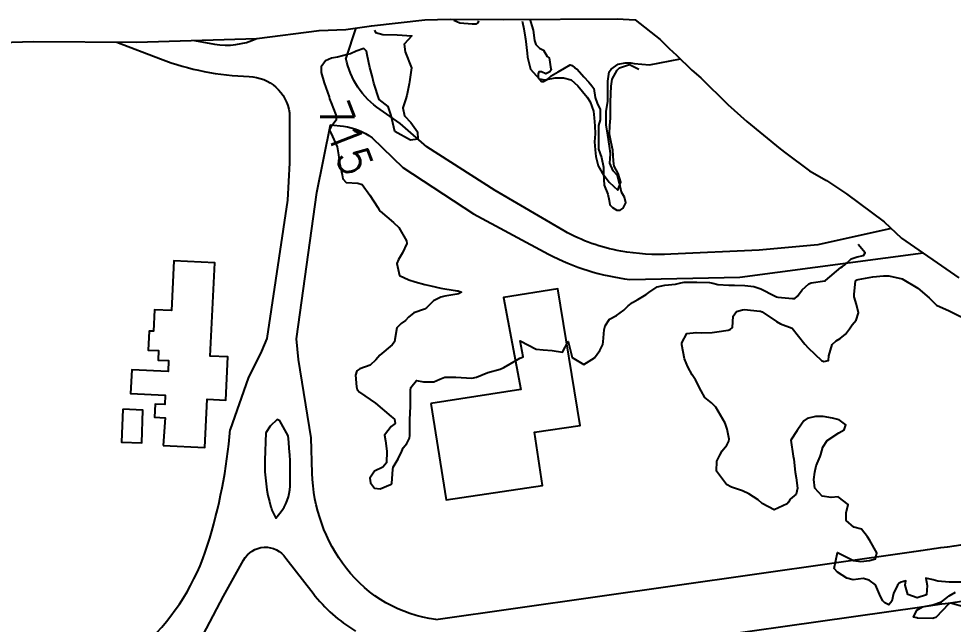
# Model space of a CAD drawing. Header units: metres. Extents: x 307586 to 320046, y 7427249 to 7434250.
# Drawn here: x 311147.4 to 311264.2, y 7432872.4 to 7432948.2 of the extents above; entities that cross this region are included whole.
import ezdxf
from ezdxf.enums import TextEntityAlignment as Align

# ---------------------------------------------------------------- set-up
doc = ezdxf.new("R2010")
doc.units = ezdxf.units.M
doc.header["$MEASUREMENT"] = 0
for name, color, linetype in [('Area', 45, 'Continuous'), ('Cotas', 45, 'Continuous'), ('Curvas de Nivel 1m', 11, 'Continuous'), ('Curvas de Nivel 5m', 15, 'Continuous'), ('Edificações', 30, 'Continuous'), ('Hidrografia', 140, 'Continuous'), ('Vias Primárias', 230, 'Continuous'), ('Vias Secundárias', 230, 'Continuous')]:
    doc.layers.add(name, color=color, linetype=linetype)
doc.styles.add('Style-STANDARD', font='STANDARD.shx')

msp = doc.modelspace()

# ---------------------------------------------------------------- linework, layer by layer
at = {"layer": 'Area'}
msp.add_polyline3d([(311138.34, 7432945.05, 717.55), (311149.25, 7432945.37, 717.48), (311162.12, 7432945.27, 715.34), (311177.15, 7432945.73, 715.09), (311184.94, 7432946.75, 715.11), (311188.3, 7432946.88, 715.03), (311191.51, 7432947.34, 715.1), (311198.17, 7432948.06, 714.93), (311201.35, 7432948.18, 714.96), (311208.02, 7432948.11, 714.94), (311222.2, 7432948.22, 713.78), (311224.46, 7432948.09, 713.69), (311227.61, 7432945.63, 714.91), (311228.72, 7432944.5, 714.77), (311229.62, 7432943.65, 714.83), (311231.57, 7432941.79, 714.82), (311232.66, 7432940.83, 714.98), (311236.07, 7432937.5, 714.79), (311238.44, 7432935.37, 714.78), (311242.59, 7432931.92, 714.72), (311243.31, 7432931.4, 714.76), (311246.26, 7432929.2, 714.97), (311248.37, 7432927.98, 714.9), (311250.88, 7432926.31, 714.85), (311255.59, 7432922.78, 714.89), (311257.78, 7432920.76, 715.45), (311264.93, 7432915.8, 716.28)], dxfattribs=at)
at = {"layer": 'Curvas de Nivel 1m', "flags": 128}
for points, elevation in [([(311210.36, 7432947.9), (311210.4, 7432947.74), (311210.55, 7432946.95), (311210.72, 7432945.9), (311210.75, 7432945.69), (311210.96, 7432943.9), (311211, 7432943.41), (311211.39, 7432941.89), (311212.48, 7432940.68), (311213.17, 7432940.56), (311214.48, 7432940.81), (311215.52, 7432940.8), (311216.48, 7432940.55), (311217.3, 7432939.82), (311218.45, 7432938.41), (311218.85, 7432937.8), (311219.27, 7432936.63), (311219.35, 7432935.8), (311219.43, 7432934.81), (311219.46, 7432933.79), (311219.4, 7432932.79), (311219.47, 7432931.79), (311219.56, 7432930.99), (311219.83, 7432929.79), (311220.34, 7432928.91), (311221.22, 7432927.77), (311222.31, 7432926.76), (311222.66, 7432927.75), (311222.34, 7432928.83), (311221.83, 7432929.77), (311221.74, 7432930.38), (311221.68, 7432931.77), (311221.45, 7432932.71), (311221.26, 7432933.77), (311221.32, 7432934.86), (311221.39, 7432935.77), (311221.38, 7432936.82), (311221.37, 7432937.77), (311221.43, 7432938.8), (311221.46, 7432939.77), (311221.58, 7432940.67), (311222.23, 7432941.76), (311222.36, 7432941.9), (311222.5, 7432942.07), (311223.75, 7432942.5), (311224.92, 7432941.91)], 714), ([(311265.26, 7432877.71), (311263.74, 7432877.71), (311262.3, 7432877.83), (311261.74, 7432878.01), (311260.83, 7432878.2), (311260.98, 7432877.29), (311260.9, 7432876.11), (311259.71, 7432875.74), (311258.57, 7432876.17), (311258.24, 7432877.32), (311258.3, 7432877.89), (311257.73, 7432877.72), (311257.48, 7432877.57), (311257.25, 7432877.33), (311256.77, 7432876.28), (311256.55, 7432875.34), (311256.19, 7432874.85), (311255.7, 7432875.11), (311255.45, 7432875.35), (311255.15, 7432875.91), (311254.51, 7432877.36), (311253.73, 7432877.95), (311252.96, 7432878.16), (311251.73, 7432878), (311250.93, 7432878.22), (311249.75, 7432878.95), (311249.35, 7432879.43), (311249.77, 7432881.42), (311251.76, 7432880.42), (311252.69, 7432880.31), (311253.76, 7432880.43), (311254.51, 7432880.62), (311254.69, 7432881.36), (311253.8, 7432882.94), (311253.51, 7432883.37), (311252.78, 7432884.35), (311251.81, 7432884.58), (311250.87, 7432885.41), (311250.86, 7432886.38), (311251.11, 7432887.41), (311249.86, 7432888.4), (311248.97, 7432888.32), (311247.86, 7432888.48), (311246.94, 7432889.46), (311246.79, 7432890.55), (311246.92, 7432891.46), (311247.11, 7432892.25), (311247.59, 7432893.45), (311247.67, 7432893.7), (311247.93, 7432894.62), (311248.48, 7432895.44), (311249.95, 7432896.38), (311250.62, 7432896.75), (311250.81, 7432897.41), (311249.97, 7432898), (311249.15, 7432898.25), (311247.98, 7432898.44), (311247, 7432898.44), (311245.97, 7432898.19), (311245.56, 7432897.88), (311245.25, 7432897.48), (311244.74, 7432896.7), (311243.94, 7432895.49), (311244.24, 7432893.49), (311244.29, 7432893.11), (311244.48, 7432891.48), (311244.59, 7432890.78), (311244.76, 7432889.48), (311244.61, 7432888.73), (311243.85, 7432888.1), (311243.63, 7432887.71), (311243.48, 7432887.5), (311241.84, 7432886.76), (311240.33, 7432887.54), (311239.85, 7432887.99), (311238.68, 7432888.74), (311237.87, 7432889.13), (311236.5, 7432889.58), (311235.88, 7432889.94), (311234.63, 7432891.6), (311234.68, 7432892.84), (311235.04, 7432893.6), (311235.36, 7432894.16), (311235.94, 7432894.87), (311236.19, 7432895.34), (311236.21, 7432895.59), (311235.96, 7432896.85), (311235.71, 7432897.59), (311235.45, 7432898.11), (311234.57, 7432899.6), (311234, 7432900.16), (311233.18, 7432900.8), (311232.74, 7432901.63), (311232.03, 7432903.01), (311231.61, 7432903.64), (311231.04, 7432904.67), (311230.64, 7432905.65), (311230.31, 7432907.42), (311230.32, 7432907.66), (311230.94, 7432908.81), (311232.1, 7432908.97), (311232.81, 7432908.92), (311234.1, 7432908.97), (311234.67, 7432909.04), (311236.11, 7432909.26), (311236.36, 7432909.34), (311236.63, 7432909.58), (311236.73, 7432910.98), (311237.12, 7432911.58), (311237.9, 7432911.8), (311238.14, 7432911.81), (311240.07, 7432911.6), (311240.13, 7432911.6), (311240.36, 7432911.54), (311242.12, 7432910.34), (311242.63, 7432910.03), (311244.11, 7432909.49), (311245.7, 7432907.47), (311246.08, 7432907.04), (311247.76, 7432905.45), (311248.06, 7432905.31), (311248.64, 7432905.44), (311248.68, 7432906.05), (311249.09, 7432907.43), (311249.61, 7432907.9), (311250.09, 7432908.2), (311250.77, 7432908.74), (311251.28, 7432909.41), (311251.62, 7432909.9), (311252.12, 7432910.48), (311252.4, 7432911.4), (311252.15, 7432912.46), (311251.87, 7432913.4), (311251.86, 7432913.71), (311252.02, 7432915.4), (311252.09, 7432915.5), (311252.18, 7432915.54), (311252.37, 7432915.58), (311254.19, 7432915.92), (311255.5, 7432916.05), (311256.19, 7432916.05), (311257.87, 7432915.65), (311259.8, 7432914.5), (311261.23, 7432913.29), (311262.15, 7432912.37), (311263.73, 7432911.66), (311266.67, 7432910.19)], 716), ([(311265.7, 7432874.57), (311263.89, 7432875.06), (311263.7, 7432875.01), (311262.06, 7432873.27), (311261.77, 7432873.19), (311261.68, 7432873.18), (311259.76, 7432873.22), (311259.68, 7432873.23), (311259.28, 7432873.31), (311259.69, 7432874.21), (311260.39, 7432874.6), (311261.7, 7432874.85), (311262.77, 7432875.26), (311263.32, 7432875.65), (311263.71, 7432875.98), (311264.5, 7432876.46)], 716)]:
    msp.add_lwpolyline(points, dxfattribs=dict(at, elevation=elevation))
at = {"layer": 'Curvas de Nivel 5m', "elevation": 715, "flags": 128}
for points in [[(311204.89, 7432947.97), (311204.81, 7432947.71), (311204.56, 7432947.55), (311204.1, 7432947.52), (311202.56, 7432947.66), (311201.81, 7432948.01)], [(311191.88, 7432946.8), (311192.02, 7432946.49), (311192.93, 7432946.24), (311194.73, 7432946.18), (311196.54, 7432946.07), (311195.58, 7432945.03), (311195.72, 7432944.08), (311196.49, 7432942.07), (311196.24, 7432940.31), (311196.21, 7432940.07), (311195.91, 7432938.61), (311195.74, 7432938.08), (311195.43, 7432937.08), (311195.62, 7432936.08), (311196.41, 7432935.21), (311197.26, 7432934.06), (311197.29, 7432933.16), (311196.39, 7432933.03), (311194.4, 7432934.09), (311194.04, 7432935.72), (311193.98, 7432936.1), (311193.57, 7432937.24), (311192.44, 7432938.12), (311191.79, 7432940.13), (311191.57, 7432941.05), (311191.29, 7432942.13), (311190.97, 7432943.68), (311190.88, 7432944.14), (311190.53, 7432944.48), (311189.59, 7432944.15), (311188.87, 7432943.81), (311188.52, 7432943.74), (311187.27, 7432943.42), (311186.51, 7432943.26), (311185.74, 7432942.96), (311185.22, 7432942.2), (311185.22, 7432941.47), (311185.59, 7432940.2), (311186.2, 7432938.44), (311186.27, 7432938.19), (311186.44, 7432937.71), (311187.03, 7432936.18), (311187.08, 7432935.52), (311186.41, 7432934.64), (311186.25, 7432934.35), (311186.28, 7432934.19), (311186.4, 7432933.95), (311187.21, 7432932.18), (311187.36, 7432931.19), (311187.51, 7432930.18), (311187.82, 7432928.69), (311187.93, 7432928.17), (311188.32, 7432927.7), (311189.81, 7432927.64), (311190.32, 7432927.47), (311191.31, 7432926.13), (311192.29, 7432924.6), (311192.45, 7432924.28), (311192.58, 7432924.12), (311194.26, 7432922.73), (311194.92, 7432922.08), (311195.87, 7432920.44), (311195.9, 7432920.07), (311195.39, 7432918.91), (311194.89, 7432918.08), (311194.68, 7432917.6), (311194.99, 7432916.08), (311196.18, 7432915.53), (311196.95, 7432915.29), (311198.17, 7432914.95), (311198.91, 7432914.78), (311200.17, 7432914.5), (311201.98, 7432914.19), (311202.16, 7432914.18), (311202.32, 7432914.16), (311202.75, 7432913.99), (311202.36, 7432913.8), (311202.16, 7432913.75), (311200.69, 7432913.48), (311200.15, 7432913.37), (311199.25, 7432912.93), (311198.37, 7432912.05), (311198.13, 7432911.85), (311196.79, 7432911.4), (311196.12, 7432910.86), (311195.75, 7432910.44), (311195.2, 7432910.08), (311194.65, 7432909.54), (311194.43, 7432908.09), (311194.37, 7432907.8), (311194.08, 7432907.42), (311192.54, 7432906.11), (311192.06, 7432905.53), (311191.32, 7432904.85), (311190.05, 7432904.39), (311189.68, 7432904.15), (311189.52, 7432903.63), (311189.63, 7432902.15), (311189.7, 7432901.83), (311190.01, 7432901.48), (311191.99, 7432900.12), (311193.97, 7432898.45), (311194.38, 7432898.09), (311194.46, 7432897.58), (311193.95, 7432897.2), (311193.12, 7432896.1), (311193.24, 7432895.4), (311193.43, 7432894.1), (311193.36, 7432892.64), (311192.92, 7432892.1), (311191.89, 7432891.61), (311191.28, 7432890.73), (311191.36, 7432890.13), (311191.86, 7432889.46), (311192.58, 7432889.39), (311193.87, 7432889.92), (311193.97, 7432889.99), (311194.03, 7432890.09), (311194.16, 7432891.82), (311194.23, 7432892.09), (311194.84, 7432893.15), (311195.29, 7432894.08), (311195.47, 7432894.53), (311195.93, 7432895.05), (311196.26, 7432895.74), (311196.31, 7432896.07), (311196.3, 7432897.73), (311196.31, 7432898.07), (311196.37, 7432899.68), (311196.37, 7432900.07), (311196.37, 7432901.7), (311196.4, 7432902.07), (311197.13, 7432902.96), (311198.02, 7432902.78), (311199.3, 7432902.76), (311200.03, 7432903.13), (311200.67, 7432903.38), (311202.03, 7432903.38), (311202.72, 7432903.3), (311204.03, 7432903.24), (311204.63, 7432903.37), (311206.04, 7432903.95), (311207.6, 7432904.38), (311208.05, 7432904.55), (311209.64, 7432905.49), (311210.06, 7432905.74), (311210.18, 7432905.78), (311210.46, 7432905.9), (311210.08, 7432907.9), (311212.07, 7432906.88), (311212.97, 7432906.77), (311214.07, 7432906.69), (311215.4, 7432906.5), (311216.08, 7432907.83), (311216.6, 7432905.82), (311218.05, 7432904.95), (311219.39, 7432905.79), (311220.07, 7432906.7), (311220.42, 7432907.44), (311220.48, 7432907.78), (311220.6, 7432909.28), (311220.71, 7432909.77), (311221.28, 7432910.61), (311222.13, 7432911.08), (311223.05, 7432911.75), (311223.59, 7432912.29), (311224.15, 7432912.69), (311224.79, 7432913.09), (311225.83, 7432913.71), (311226.03, 7432913.84), (311226.17, 7432913.97), (311227.2, 7432914.67), (311228.17, 7432914.86), (311229.5, 7432915), (311230.18, 7432915.17), (311230.6, 7432915.23), (311232.18, 7432915.25), (311233.78, 7432915.22), (311234.18, 7432915.14), (311234.81, 7432914.97), (311236.18, 7432914.86), (311236.9, 7432914.86), (311238.18, 7432914.82), (311239.32, 7432914.69), (311240.17, 7432914.41), (311241.9, 7432913.52), (311242.16, 7432913.41), (311242.29, 7432913.39), (311244.16, 7432913.21), (311244.42, 7432913.22), (311244.78, 7432913.48), (311245.36, 7432914.29), (311246.18, 7432915.04), (311246.49, 7432915.16), (311248.18, 7432915.4), (311248.27, 7432915.45), (311250.2, 7432917.1), (311250.4, 7432917.22), (311250.68, 7432917.42), (311251.47, 7432918.15), (311252.22, 7432918.43), (311253.01, 7432918.6), (311253.21, 7432918.9), (311252.36, 7432919.98)]]:
    msp.add_lwpolyline(points, dxfattribs=at)
at = {"layer": 'Edificações'}
for points in [[(311165.46, 7432894.81), (311170.66, 7432894.56), (311170.95, 7432900.6), (311173.27, 7432900.49), (311173.53, 7432905.9), (311171.34, 7432906), (311171.91, 7432917.66), (311166.8, 7432917.91), (311166.5, 7432911.69), (311164.37, 7432911.79), (311164.24, 7432909.1), (311163.7, 7432909.13), (311163.59, 7432906.75), (311164.87, 7432906.69), (311164.82, 7432905.49), (311166.13, 7432905.43), (311166.06, 7432904.07), (311161.52, 7432904.29), (311161.37, 7432901.3), (311165.71, 7432901.09), (311165.65, 7432899.93), (311164.45, 7432899.99), (311164.37, 7432898.34), (311165.72, 7432898.27)], [(311198.91, 7432900.06), (311200.83, 7432887.99), (311212.88, 7432889.81), (311211.88, 7432896.47), (311217.59, 7432897.33), (311214.79, 7432914.42), (311208.01, 7432913.33), (311210.18, 7432901.83)], [(311160.4, 7432899.34), (311160.25, 7432895.24), (311162.77, 7432895.14), (311162.93, 7432899.23)]]:
    msp.add_lwpolyline(points, close=True, dxfattribs=at)
at = {"layer": 'Hidrografia', "elevation": 714.67}
msp.add_lwpolyline([(311211.28, 7432948.14), (311211.54, 7432947.32), (311211.72, 7432946.79), (311211.89, 7432945.49), (311212.06, 7432944.97), (311212.5, 7432944.53), (311213.02, 7432944.27), (311213.46, 7432943.49), (311213.72, 7432943.31), (311213.81, 7432942.79), (311213.89, 7432942.18), (311213.98, 7432941.83), (311213.81, 7432941.57), (311213.28, 7432941.31), (311212.76, 7432941.57), (311212.41, 7432941.57), (311212.33, 7432941.31), (311212.33, 7432940.88), (311212.76, 7432940.35), (311213.02, 7432940.35), (311213.46, 7432940.61), (311213.98, 7432941.05), (311214.85, 7432941.57), (311215.63, 7432942.01), (311216.33, 7432942.44), (311216.59, 7432942.36), (311216.94, 7432942.09), (311217.2, 7432941.92), (311218.07, 7432940.96), (311218.68, 7432940.27), (311219.03, 7432939.83), (311219.29, 7432939.48), (311219.47, 7432938.35), (311219.73, 7432937.66), (311220.08, 7432936.87), (311220.08, 7432936.44), (311220.08, 7432935.57), (311219.9, 7432934.87), (311219.9, 7432934.35), (311219.9, 7432931.9), (311220.25, 7432930.85), (311220.51, 7432929.63), (311220.51, 7432928.85), (311220.6, 7432927.37), (311221.03, 7432926.24), (311221.21, 7432925.46), (311221.29, 7432924.93), (311221.64, 7432924.58), (311222.17, 7432924.24), (311222.6, 7432924.24), (311222.95, 7432924.5), (311223.3, 7432925.19), (311223.12, 7432925.89), (311222.78, 7432926.5), (311222.51, 7432927.63), (311222.25, 7432928.59), (311221.73, 7432929.2), (311221.29, 7432930.15), (311221.38, 7432931.29), (311221.29, 7432931.98), (311221.03, 7432933.64), (311220.86, 7432934.94), (311220.86, 7432936.6), (311221.03, 7432937.9), (311221.03, 7432938.6), (311221.03, 7432940.42), (311221.21, 7432941.56), (311221.47, 7432941.9), (311222.34, 7432942.51), (311223.21, 7432942.69), (311223.91, 7432942.69), (311224.34, 7432942.6), (311226.26, 7432942.45), (311230.12, 7432943.18)], dxfattribs=at)
at = {"layer": 'Vias Primárias'}
for points in [[(311199.54, 7432873.04), (311259.33, 7432881.56, -0.003471), (311286.09, 7432885.16, -0.038691), (311299.27, 7432885.81, 0.01149), (311310.62, 7432885.52)], [(310927.18, 7432825.71), (310964.77, 7432831.73), (310975.09, 7432833.29), (310989.94, 7432835.63), (311006.86, 7432838.11), (311033.13, 7432842), (311083.41, 7432849.19), (311123.67, 7432855.19), (311157.69, 7432859.91), (311222.01, 7432869.21), (311260.31, 7432874.63, -0.003471), (311286.98, 7432878.22, -0.038691)]]:
    msp.add_lwpolyline(points, format="xyb", dxfattribs=at)
at = {"layer": 'Vias Secundárias'}
msp.add_lwpolyline([(311189.54, 7432947.06), (311188.29, 7432943.28)], dxfattribs=at)
for points, elevation in [([(311169.36, 7432945.49), (311171.86, 7432945.05, 0.152985), (311177.15, 7432945.73, -0.013033)], 715.22), ([(311159.68, 7432945.29), (311165.14, 7432943.19, 0.085074), (311176.19, 7432940.98, -0.367068), (311181.26, 7432936.43), (311181.27, 7432930.17), (311181.01, 7432925.5), (311178.41, 7432908.19), (311177.76, 7432906.63), (311176.07, 7432903.25), (311173.82, 7432896.8)], 715.74), ([(311256.48, 7432921.96), (311247.29, 7432919.93), (311239.98, 7432919.27), (311228.92, 7432918.74, -0.055735), (311222.66, 7432919.14, -0.084697), (311215.61, 7432921.66), (311206.95, 7432926.73), (311198.43, 7432932.19), (311195.1, 7432935.11), (311192.57, 7432936.84, -0.194185), (311188.29, 7432943.28, -10.826119)], 715.11)]:
    msp.add_lwpolyline(points, format="xyb", dxfattribs=dict(at, elevation=elevation))
for points in [[(311199.54, 7432873.04, -0.198774), (311188.36, 7432879.43, -0.158951), (311184.09, 7432891.36), (311183.96, 7432895.76), (311182.36, 7432905.56), (311182.11, 7432908.14), (311184.68, 7432926.48), (311186.39, 7432934.94), (311188, 7432934.75, -0.135243), (311191.57, 7432933.3), (311195.4, 7432929.6), (311204.26, 7432923.79), (311213.64, 7432918.77, 0.094887), (311223.81, 7432915.6), (311237.57, 7432915.86), (311260.46, 7432918.9)], [(311160.54, 7432867.4), (311163.39, 7432870.1, 0.12726), (311171.01, 7432882.34, 0.056047), (311173.82, 7432896.8)], [(311169.18, 7432868.64), (311172.99, 7432875.94), (311175.51, 7432880.47, -0.556692), (311180.8, 7432880.73), (311184.2, 7432876.32, 0.092527), (311189.5, 7432871.58, -9.655487)]]:
    msp.add_lwpolyline(points, format="xyb", dxfattribs=at)
msp.add_lwpolyline([(311181.07, 7432896.01), (311180.04, 7432897.88), (311179.71, 7432898.05), (311178.82, 7432897.23), (311178.31, 7432896.39), (311178.18, 7432892.99, 0.082219), (311178.93, 7432887.09, 0.067991), (311179.56, 7432885.71), (311180.06, 7432886.34, 0.161403), (311181.32, 7432889.73, 0.03743)], format="xyb", close=True, dxfattribs=at)

# ---------------------------------------------------------------- texts
at = {"layer": 'Cotas', "style": 'Style-STANDARD'}
msp.add_text('715', height=4, rotation=291.3819, dxfattribs=at).set_placement((311188.27, 7432933.32, 715), align=Align.MIDDLE_CENTER)

doc.saveas('drawing.dxf')
